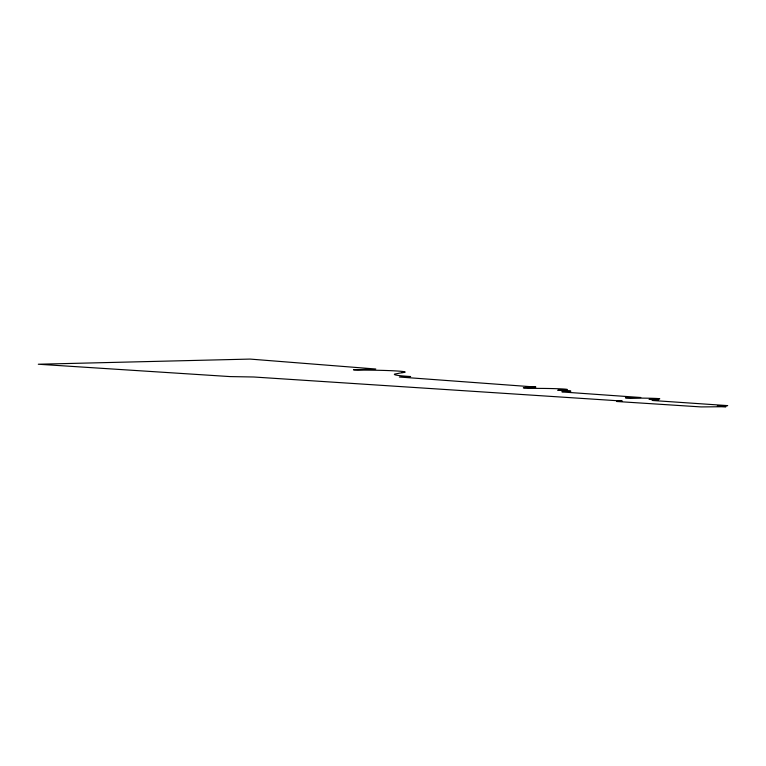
<?xml version="1.0" encoding="UTF-8"?>
<svg xmlns="http://www.w3.org/2000/svg" width="766" height="766" viewBox="0 0 766 766"><rect width="100%" height="100%" fill="white"/><g stroke="black" fill="none" stroke-linecap="round" stroke-linejoin="round"><path stroke-width="1.15" d="M402.083 372.688L394.662 374.076A79.3 3.409 0.4 0 0 410.614 376.537L399.364 377.016L535.894 387.069A27.576 0.996 0.3 0 0 528.013 388.419A27.911 0.986 0.3 0 1 562.924 388.975A27.911 0.986 0.3 0 1 557.753 390.229L570.881 391.177A23.708 0.814 0.3 0 0 562.953 392.02L640.807 397.516L625.42 397.793L630.322 398.138A20.873 0.642 0.2 0 1 657.649 398.531A20.873 0.642 0.2 0 1 649.07 399.345L658.272 399.986A17.359 0.517 0.2 0 0 653.877 400.589L727.7 405.616A18.384 0.488 0.1 0 0 718.872 406.239L726.005 406.708L701.024 406.918L616.745 401.489L622.251 401.049L253.718 376.996L230.059 376.585L38.3 364.233L250.042 359.082L375.79 369.02L353.48 369.777L358.009 370.122A35.954 1.58 0.5 0 1 395.802 370.926A35.954 1.58 0.5 0 1 402.083 372.688"/></g></svg>
